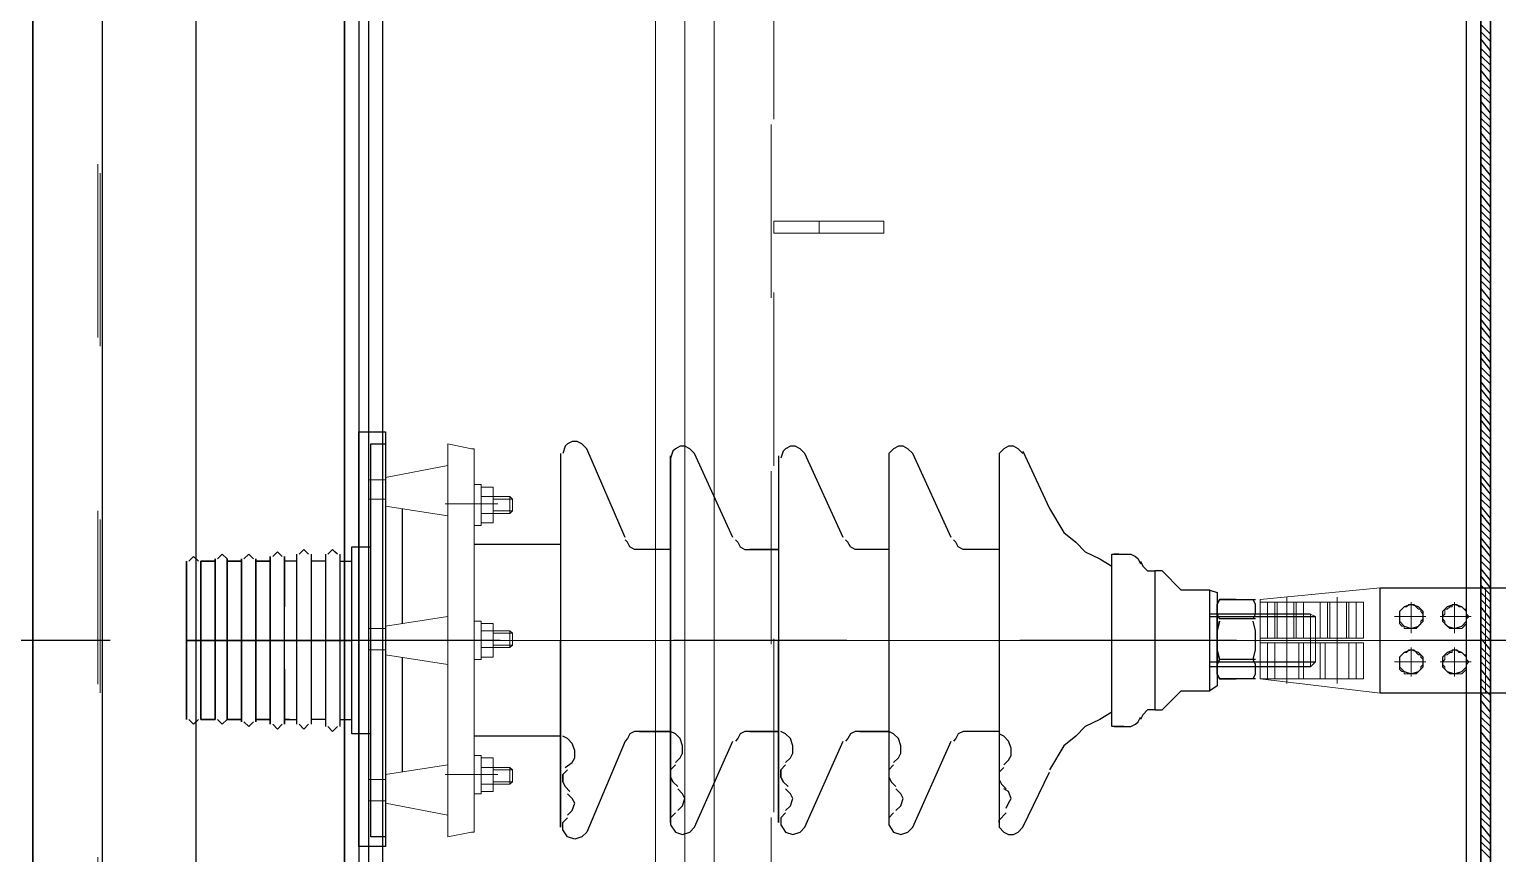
# Model space of a CAD drawing. Header units: metres. Extents: x 531759 to 532310, y 2675082 to 2675319.
# Drawn here: x 532025.565 to 532026.412, y 2675223.15 to 2675223.626 of the extents above; entities that cross this region are included whole.
import ezdxf

# ---------------------------------------------------------------- set-up
doc = ezdxf.new("R2010")
doc.units = ezdxf.units.M
doc.header["$MEASUREMENT"] = 0
for name, pattern in [('CENTER', [2, 1.25, -0.25, 0.25, -0.25]), ('CENTER2', [1.125, 0.75, -0.125, 0.125, -0.125]), ('PDF_IMPORT', [1, 0.8, -0.2])]:
    doc.linetypes.add(name, pattern=pattern)
doc.layers.add('IDT', color=7, linetype='Continuous')

# ---------------------------------------------------------------- blocks, each defined once
blk = doc.blocks.new('IDT')
at = {"layer": 'IDT', "color": 0, "lineweight": 25}
for p, q in [((15.27012, 9.66028), (15.27012, 14.30905)), ((15.36418, 9.7654), (15.36418, 14.20393)), ((14.52322, 11.14164), (14.52322, 12.8277)), ((14.52322, 12.8277), (14.52322, 11.14164)), ((14.52875, 11.14164), (14.52875, 12.8277)), ((14.52876, 12.8277), (14.52876, 11.14164)), ((14.53705, 12.8277), (14.53705, 11.14164)), ((15.16224, 12.65066), (15.16224, 11.32007)), ((15.17054, 11.32007), (15.17054, 12.65066)), ((15.17607, 11.32007), (15.17607, 12.65066)), ((15.18437, 12.65066), (15.18437, 11.32007)), ((15.18437, 11.36018), (15.18437, 12.61054)), ((15.32407, 12.61054), (15.32407, 11.36018)), ((15.36418, 12.61054), (15.36418, 11.36018)), ((14.52322, 12.11123), (14.52875, 12.10569)), ((14.52322, 12.10708), (14.52875, 12.10155)), ((14.52322, 12.10293), (14.52875, 12.0974)), ((14.52322, 12.09878), (14.52875, 12.09186)), ((15.04467, 12.09601), (15.04744, 12.09878)), ((15.04744, 12.09878), (15.05159, 12.10016)), ((15.05159, 12.10016), (15.05574, 12.09878)), ((15.05574, 12.09878), (15.0585, 12.09463)), ((15.16085, 11.86503), (15.16085, 12.10431)), ((15.16085, 12.10431), (15.17607, 12.10431)), ((15.16085, 11.87194), (15.16085, 12.09878)), ((15.16085, 12.09878), (15.16915, 12.09878)), ((15.16915, 12.09878), (15.16915, 11.87194)), ((15.17607, 12.10431), (15.17607, 11.86503)), ((14.52322, 12.09325), (14.52875, 12.08771)), ((14.79294, 12.09325), (14.77772, 12.06143)), ((14.7957, 12.09601), (14.79294, 12.09325)), ((14.79847, 12.0974), (14.7957, 12.09601)), ((14.80124, 12.0974), (14.79847, 12.0974)), ((14.804, 12.09601), (14.80124, 12.0974)), ((14.80677, 12.09325), (14.804, 12.09601)), ((14.80677, 12.09048), (14.80677, 12.09325)), ((14.80677, 12.08495), (14.80677, 12.09048)), ((14.80677, 11.98536), (14.80677, 12.09048)), ((14.80677, 12.09048), (14.80677, 12.0891)), ((14.85656, 12.09325), (14.83443, 12.04345)), ((14.85933, 12.09601), (14.85656, 12.09325)), ((14.86348, 12.0974), (14.85933, 12.09601)), ((14.86763, 12.09601), (14.86348, 12.0974)), ((14.87039, 12.09186), (14.86763, 12.09601)), ((14.87039, 12.08771), (14.87039, 12.09186)), ((14.87039, 11.98536), (14.87039, 12.09048)), ((14.9188, 12.09325), (14.89667, 12.04345)), ((14.92157, 12.09601), (14.9188, 12.09325)), ((14.92572, 12.0974), (14.92157, 12.09601)), ((14.92987, 12.09601), (14.92572, 12.0974)), ((14.93263, 12.09186), (14.92987, 12.09601)), ((14.93263, 12.08771), (14.93263, 12.09186)), ((14.93402, 11.98536), (14.93402, 12.09048)), ((14.93402, 12.09048), (14.93402, 11.98536)), ((14.98243, 12.09325), (14.9603, 12.04345)), ((14.98519, 12.09601), (14.98243, 12.09325)), ((14.98934, 12.0974), (14.98519, 12.09601)), ((14.99349, 12.09601), (14.98934, 12.0974)), ((14.99626, 12.09186), (14.99349, 12.09601)), ((14.99626, 12.08771), (14.99626, 12.09186)), ((14.99626, 11.98536), (14.99626, 12.09048)), ((14.99626, 12.09048), (14.99626, 11.98536)), ((15.02254, 12.04345), (15.04467, 12.09601)), ((15.0585, 12.09048), (15.05574, 12.08771)), ((15.0585, 12.09463), (15.0585, 12.09048)), ((15.05988, 11.98536), (15.05988, 12.09325)), ((15.05988, 12.09325), (15.05988, 11.98536)), ((14.52322, 12.0891), (14.52875, 12.08356)), ((14.52322, 12.08495), (14.52875, 12.07941)), ((14.52322, 12.0808), (14.52875, 12.07388)), ((14.80262, 12.08218), (14.80124, 12.07941)), ((14.80677, 12.0891), (14.80262, 12.08495)), ((14.86348, 12.0808), (14.86209, 12.07665)), ((14.86624, 12.08356), (14.86348, 12.0808)), ((14.86624, 12.08356), (14.86624, 12.08356)), ((14.86763, 12.08495), (14.87039, 12.08771)), ((14.9271, 12.0808), (14.92572, 12.07665)), ((14.92987, 12.08356), (14.9271, 12.0808)), ((14.92987, 12.08495), (14.93263, 12.08771)), ((14.98934, 12.0808), (14.98796, 12.07665)), ((14.99211, 12.08356), (14.98934, 12.0808)), ((14.99349, 12.08495), (14.99626, 12.08771)), ((15.05297, 12.08356), (15.05159, 12.07941)), ((15.05574, 12.08633), (15.05297, 12.08356)), ((14.52322, 12.07527), (14.52875, 12.06973)), ((14.80124, 12.07941), (14.79985, 12.07665)), ((14.79985, 12.07665), (14.80124, 12.0725)), ((14.80124, 12.0725), (14.804, 12.07112)), ((14.86209, 12.07665), (14.86348, 12.07388)), ((14.86348, 12.07388), (14.86624, 12.07112)), ((14.92572, 12.07665), (14.9271, 12.07388)), ((14.9271, 12.07388), (14.92987, 12.07112)), ((14.98796, 12.07665), (14.98934, 12.07388)), ((14.98934, 12.07388), (14.99211, 12.07112)), ((15.05159, 12.07941), (15.05297, 12.07665)), ((15.05297, 12.07665), (15.05574, 12.07388)), ((15.05435, 12.0725), (15.05712, 12.06973)), ((15.05712, 12.06973), (15.05435, 12.0725)), ((14.52322, 12.07112), (14.52875, 12.06558)), ((14.52322, 12.06697), (14.52875, 12.06143)), ((14.80538, 12.06835), (14.80262, 12.07112)), ((14.80677, 12.06558), (14.80538, 12.06835)), ((14.80677, 12.06143), (14.80677, 12.06558)), ((14.86901, 12.06697), (14.86624, 12.06973)), ((14.87039, 12.0642), (14.86901, 12.06697)), ((14.87039, 12.06005), (14.87039, 12.0642)), ((14.92849, 12.06973), (14.93125, 12.06697)), ((14.93125, 12.06697), (14.92849, 12.06973)), ((14.93125, 12.06697), (14.93263, 12.0642)), ((14.93263, 12.0642), (14.93125, 12.06697)), ((14.93263, 12.0642), (14.93263, 12.06005)), ((14.93263, 12.06005), (14.93263, 12.0642)), ((14.99211, 12.06973), (14.99488, 12.06697)), ((14.99488, 12.06697), (14.99211, 12.06973)), ((14.99488, 12.06697), (14.99626, 12.0642)), ((14.99626, 12.0642), (14.99488, 12.06697)), ((14.99626, 12.0642), (14.99626, 12.06005)), ((14.99626, 12.06005), (14.99626, 12.0642)), ((15.05712, 12.06973), (15.0585, 12.06697)), ((15.0585, 12.06697), (15.05712, 12.06973)), ((15.0585, 12.06697), (15.0585, 12.06282)), ((15.0585, 12.06282), (15.0585, 12.06697)), ((14.52322, 12.06282), (14.52875, 12.0559)), ((14.52322, 12.05728), (14.52875, 12.05175)), ((14.76942, 12.04622), (14.77772, 12.06005)), ((14.804, 12.05728), (14.80124, 12.05452)), ((14.804, 12.05867), (14.80677, 12.06143)), ((14.86763, 12.0559), (14.86486, 12.05314)), ((14.86763, 12.05728), (14.87039, 12.06005)), ((14.92987, 12.0559), (14.9271, 12.05314)), ((14.93263, 12.06005), (14.92987, 12.05728)), ((14.92987, 12.05728), (14.93263, 12.06005)), ((14.99349, 12.0559), (14.99073, 12.05314)), ((14.99626, 12.06005), (14.99349, 12.05728)), ((14.99349, 12.05728), (14.99626, 12.06005)), ((15.05297, 12.0559), (15.05159, 12.05314)), ((15.05712, 12.05867), (15.05297, 12.0559)), ((15.0585, 12.06282), (15.05574, 12.06005)), ((15.05574, 12.06005), (15.0585, 12.06282)), ((15.15117, 11.99504), (15.15117, 12.06143)), ((14.52322, 12.05314), (14.52875, 12.0476)), ((14.52322, 12.04899), (14.52875, 12.04345)), ((14.80124, 12.05452), (14.79985, 12.05175)), ((14.79985, 12.05175), (14.79985, 12.0476)), ((14.79985, 12.0476), (14.80124, 12.04345)), ((14.86486, 12.05314), (14.86348, 12.05037)), ((14.86348, 12.05037), (14.86348, 12.04622)), ((14.9271, 12.05314), (14.92572, 12.05037)), ((14.92572, 12.05037), (14.92572, 12.04622)), ((14.99073, 12.05314), (14.98934, 12.05037)), ((14.98934, 12.05037), (14.98934, 12.04622)), ((15.05159, 12.05314), (15.05159, 12.04899)), ((15.05159, 12.04899), (15.05297, 12.04484)), ((14.52322, 12.04484), (14.52875, 12.03792)), ((14.52322, 12.0393), (14.52875, 12.03377)), ((14.75697, 12.03515), (14.76251, 12.04069)), ((14.76251, 12.04069), (14.76942, 12.04622)), ((14.80124, 12.04345), (14.804, 12.04069)), ((14.804, 12.04069), (14.80677, 12.0393)), ((14.82752, 12.03792), (14.83028, 12.0393)), ((14.83028, 12.0393), (14.83166, 12.04207)), ((14.83166, 12.04207), (14.83305, 12.04345)), ((14.86348, 12.04622), (14.86486, 12.04207)), ((14.86486, 12.04207), (14.86763, 12.0393)), ((14.86763, 12.0393), (14.87039, 12.03792)), ((14.88976, 12.03792), (14.89252, 12.0393)), ((14.89252, 12.0393), (14.89391, 12.04207)), ((14.89391, 12.04207), (14.89529, 12.04345)), ((14.92572, 12.04622), (14.9271, 12.04207)), ((14.9271, 12.04207), (14.92987, 12.0393)), ((14.92987, 12.0393), (14.93263, 12.03792)), ((14.95338, 12.03792), (14.95615, 12.0393)), ((14.95615, 12.0393), (14.95753, 12.04207)), ((14.95753, 12.04207), (14.95891, 12.04345)), ((14.98934, 12.04622), (14.99073, 12.04207)), ((14.99073, 12.04207), (14.99349, 12.0393)), ((14.99349, 12.0393), (14.99626, 12.03792)), ((15.01701, 12.03792), (15.01977, 12.0393)), ((15.01977, 12.0393), (15.02116, 12.04207)), ((15.02116, 12.04207), (15.02254, 12.04345)), ((15.05297, 12.04484), (15.05574, 12.04207)), ((15.05574, 12.04207), (15.0585, 12.04069)), ((15.05988, 12.04069), (15.10968, 12.04069)), ((15.16915, 12.0393), (15.18022, 12.0393)), ((15.18022, 12.0393), (15.18022, 11.93142)), ((14.52322, 12.03515), (14.52875, 12.02962)), ((14.52322, 12.031), (14.52875, 12.02547)), ((14.72378, 12.02824), (14.72516, 12.031)), ((14.72655, 12.03239), (14.72516, 12.02962)), ((14.72793, 12.03377), (14.72655, 12.03239)), ((14.73069, 12.03515), (14.72793, 12.03377)), ((14.73208, 12.03515), (14.73069, 12.03515)), ((14.73346, 12.03515), (14.73208, 12.03515)), ((14.74038, 12.03515), (14.73346, 12.03515)), ((14.73484, 12.03515), (14.74176, 12.03515)), ((14.74176, 12.03515), (14.74176, 11.93557)), ((14.74176, 12.02686), (14.74868, 12.031)), ((14.74868, 12.031), (14.75697, 12.03515)), ((14.80677, 12.03792), (14.82475, 12.03792)), ((14.82475, 12.03792), (14.82752, 12.03792)), ((14.87039, 12.03792), (14.88699, 12.03792)), ((14.88699, 12.03792), (14.87039, 12.03792)), ((14.88699, 12.03792), (14.88976, 12.03792)), ((14.95062, 12.03792), (14.93402, 12.03792)), ((14.93402, 12.03792), (14.95062, 12.03792)), ((14.95062, 12.03792), (14.95338, 12.03792)), ((14.99626, 12.03792), (15.01424, 12.03792)), ((15.01424, 12.03792), (14.99626, 12.03792)), ((15.01424, 12.03792), (15.01701, 12.03792)), ((15.18713, 12.031), (15.18022, 12.031)), ((15.18713, 11.98536), (15.18713, 12.03515)), ((15.19128, 12.03792), (15.18852, 12.03515)), ((15.19405, 12.03515), (15.19128, 12.03792)), ((15.19543, 11.98536), (15.19543, 12.03515)), ((15.19543, 12.031), (15.20373, 12.031)), ((15.20373, 11.98536), (15.20373, 12.03377)), ((15.20788, 12.03654), (15.20512, 12.03377)), ((15.21065, 12.03377), (15.20788, 12.03654)), ((15.21203, 11.98536), (15.21203, 12.03377)), ((15.21895, 12.031), (15.21203, 12.031)), ((15.21618, 12.031), (15.21895, 12.031)), ((15.21895, 12.00196), (15.21895, 12.03377)), ((15.21895, 12.03377), (15.21895, 11.98536)), ((15.22033, 12.03377), (15.2231, 12.03654)), ((15.2231, 12.03654), (15.22033, 12.03377)), ((15.2231, 12.03654), (15.22586, 12.03377)), ((15.22586, 12.03377), (15.2231, 12.03654)), ((15.22725, 11.98536), (15.22725, 12.03377)), ((15.22725, 12.03377), (15.22725, 11.98536)), ((15.23554, 12.031), (15.22725, 12.031)), ((15.22725, 12.031), (15.23554, 12.031)), ((15.23554, 11.98536), (15.23554, 12.03239)), ((15.23554, 12.03239), (15.23554, 11.98536)), ((15.23554, 11.98536), (15.23554, 12.03239)), ((15.23693, 12.03239), (15.23969, 12.03515)), ((15.23969, 12.03515), (15.23693, 12.03239)), ((15.23969, 12.03515), (15.24246, 12.03239)), ((15.24246, 12.03239), (15.23969, 12.03515)), ((15.24384, 11.98536), (15.24384, 12.03239)), ((15.24384, 12.03239), (15.24384, 11.98536)), ((15.25214, 12.031), (15.24384, 12.031)), ((15.24384, 12.031), (15.25214, 12.031)), ((15.25214, 12.031), (15.25491, 12.03377)), ((15.25491, 12.03377), (15.25214, 12.031)), ((15.25214, 11.98536), (15.25214, 12.031)), ((15.25214, 12.031), (15.25214, 11.98536)), ((15.25491, 12.03377), (15.25768, 12.031)), ((15.25768, 12.031), (15.25491, 12.03377)), ((15.26736, 12.031), (15.25906, 12.031)), ((15.25906, 12.031), (15.25906, 11.98536)), ((15.25906, 11.98536), (15.25906, 12.031)), ((15.25906, 12.031), (15.26736, 12.031)), ((15.26736, 11.98536), (15.26736, 12.031)), ((15.26736, 12.031), (15.26736, 11.98536)), ((15.26874, 12.031), (15.27151, 12.03377)), ((15.27151, 12.03377), (15.26874, 12.031)), ((15.27151, 12.03377), (15.27427, 12.031)), ((15.27427, 12.031), (15.27151, 12.03377)), ((15.27566, 11.98536), (15.27566, 12.031)), ((15.27566, 12.031), (15.27566, 11.93972)), ((15.27566, 11.93972), (15.27566, 12.031)), ((15.27566, 12.031), (15.27566, 11.98536)), ((14.52322, 12.02686), (14.52875, 12.01994)), ((14.71271, 12.02547), (14.70165, 12.01441)), ((14.71686, 12.02547), (14.71271, 12.02547)), ((14.71686, 11.94525), (14.71686, 12.02547)), ((14.71686, 12.02547), (14.71825, 12.02547)), ((14.71686, 11.98536), (14.71686, 12.02547)), ((14.71825, 12.02547), (14.72101, 12.02547)), ((14.72101, 12.02547), (14.72378, 12.02824)), ((14.43193, 12.01579), (14.58685, 12.01579)), ((14.52322, 12.02132), (14.52875, 12.01579)), ((14.52322, 12.01717), (14.52875, 12.01164)), ((14.52322, 12.01302), (14.52875, 12.00749)), ((14.58685, 12.01579), (14.58685, 11.95493)), ((14.6809, 12.01164), (14.68505, 12.01441)), ((14.70165, 12.01441), (14.68505, 12.01441)), ((14.68505, 12.01441), (14.68505, 11.98536)), ((14.52322, 12.00887), (14.52875, 12.00196)), ((14.54397, 12.00472), (14.53982, 12.00334)), ((14.54812, 12.00334), (14.54397, 12.00472)), ((14.56887, 12.00472), (14.56472, 12.00334)), ((14.57302, 12.00334), (14.56887, 12.00472)), ((14.65877, 12.00749), (14.67952, 12.00749)), ((14.66015, 12.00749), (14.65877, 12.00472)), ((14.65877, 12.00472), (14.65877, 11.99919)), ((14.67952, 12.00749), (14.66984, 12.00749)), ((14.6809, 12.00472), (14.67952, 12.00749)), ((14.67952, 12.00749), (14.6809, 12.00472)), ((14.67952, 12.00749), (14.67952, 12.00749)), ((14.6809, 11.98536), (14.6809, 12.01164)), ((14.6809, 11.99919), (14.6809, 12.00472)), ((14.6809, 12.00472), (14.6809, 11.99919)), ((14.52322, 12.00334), (14.52875, 11.99781)), ((14.52322, 11.99919), (14.52875, 11.99366)), ((14.53982, 12.00334), (14.53705, 12.00058)), ((14.53705, 12.00058), (14.53705, 11.99504)), ((14.55089, 12.00058), (14.54812, 12.00334)), ((14.55089, 11.99504), (14.55089, 12.00058)), ((14.56472, 12.00334), (14.56195, 12.00058)), ((14.56195, 12.00058), (14.56195, 11.99504)), ((14.57578, 12.00058), (14.57302, 12.00334)), ((14.57578, 11.99504), (14.57578, 12.00058)), ((14.68505, 11.99781), (14.62419, 11.99781)), ((14.62696, 12.00058), (14.68505, 12.00058)), ((14.65877, 11.99919), (14.66015, 11.99643)), ((14.65877, 11.99643), (14.66984, 11.99643)), ((14.66015, 11.99643), (14.65877, 11.99089)), ((14.66984, 11.99643), (14.67952, 11.99643)), ((14.67952, 11.99643), (14.6809, 11.99919)), ((14.6809, 11.99919), (14.67952, 11.99643)), ((14.67952, 11.99643), (14.6809, 11.99089)), ((14.6809, 11.99089), (14.67952, 11.99643)), ((14.6809, 11.99919), (14.6809, 12.00196)), ((14.6809, 12.00196), (14.6809, 11.96738)), ((14.52322, 11.99504), (14.52875, 11.98951)), ((14.52322, 11.99089), (14.52875, 11.98398)), ((14.53705, 11.99504), (14.53982, 11.99228)), ((14.53982, 11.99228), (14.54397, 11.99089)), ((14.54397, 11.99089), (14.54812, 11.99228)), ((14.54812, 11.99228), (14.55089, 11.99504)), ((14.56195, 11.99504), (14.56472, 11.99228)), ((14.56472, 11.99228), (14.56887, 11.99089)), ((14.56887, 11.99089), (14.57302, 11.99228)), ((14.57302, 11.99228), (14.57578, 11.99504)), ((14.65877, 11.99089), (14.65877, 11.97983)), ((14.6809, 11.99089), (14.6809, 11.97983)), ((14.6809, 11.97983), (14.6809, 11.99089)), ((14.52322, 11.98536), (14.52875, 11.97983)), ((14.52322, 11.98121), (14.52875, 11.97568)), ((14.65877, 11.97983), (14.66015, 11.9743)), ((14.6809, 11.97983), (14.67952, 11.9743)), ((14.67952, 11.9743), (14.6809, 11.97983)), ((14.6809, 11.9577), (14.6809, 11.98536)), ((14.68505, 11.98536), (14.68505, 11.95631)), ((14.71686, 11.94525), (14.71686, 11.98536)), ((14.80677, 11.87886), (14.80677, 11.98536)), ((14.87039, 11.88024), (14.87039, 11.98536)), ((14.93402, 11.87886), (14.93402, 11.98536)), ((14.99626, 11.98536), (14.99626, 11.87886)), ((14.99626, 11.87886), (14.99626, 11.98536)), ((15.05988, 11.87747), (15.05988, 11.98536)), ((15.27566, 11.98536), (15.18022, 11.98536)), ((15.18022, 11.98536), (15.27566, 11.98536)), ((15.18713, 11.93557), (15.18713, 11.98536)), ((15.19543, 11.93557), (15.19543, 11.98536)), ((15.20373, 11.93557), (15.20373, 11.98536)), ((15.21203, 11.93557), (15.21203, 11.98536)), ((15.21895, 11.98536), (15.21895, 11.93695)), ((15.22725, 11.98536), (15.22725, 11.93695)), ((15.22725, 11.93695), (15.22725, 11.98536)), ((15.23554, 11.98536), (15.23554, 11.93833)), ((15.23554, 11.93833), (15.23554, 11.98536)), ((15.23554, 11.93833), (15.23554, 11.98536)), ((15.24384, 11.98536), (15.24384, 11.93833)), ((15.24384, 11.93833), (15.24384, 11.98536)), ((15.25214, 11.93833), (15.25214, 11.98536)), ((15.25214, 11.98536), (15.25214, 11.93833)), ((15.25906, 11.98536), (15.25906, 11.93833)), ((15.25906, 11.93833), (15.25906, 11.98536)), ((15.26736, 11.98536), (15.26736, 11.93972)), ((15.26736, 11.93972), (15.26736, 11.98536)), ((14.52322, 11.97706), (14.52875, 11.97153)), ((14.52322, 11.97291), (14.52875, 11.966)), ((14.53982, 11.97706), (14.53705, 11.9743)), ((14.53705, 11.9743), (14.53705, 11.96876)), ((14.54397, 11.97844), (14.53982, 11.97706)), ((14.54812, 11.97706), (14.54397, 11.97844)), ((14.55089, 11.9743), (14.54812, 11.97706)), ((14.55089, 11.96876), (14.55089, 11.9743)), ((14.56472, 11.97706), (14.56195, 11.9743)), ((14.56195, 11.9743), (14.56195, 11.96876)), ((14.56887, 11.97844), (14.56472, 11.97706)), ((14.57302, 11.97706), (14.56887, 11.97844)), ((14.57578, 11.9743), (14.57302, 11.97706)), ((14.57578, 11.96876), (14.57578, 11.9743)), ((14.68505, 11.97153), (14.62419, 11.97153)), ((14.65877, 11.97291), (14.66984, 11.97291)), ((14.66015, 11.97291), (14.65877, 11.97015)), ((14.66984, 11.97291), (14.67952, 11.97291)), ((14.67952, 11.97291), (14.6809, 11.97015)), ((14.6809, 11.97015), (14.67952, 11.97291)), ((14.6809, 11.96461), (14.6809, 11.97153)), ((15.15117, 11.90929), (15.15117, 11.97568)), ((14.52322, 11.96738), (14.52875, 11.96185)), ((14.52322, 11.96323), (14.52875, 11.9577)), ((14.53705, 11.96876), (14.53982, 11.966)), ((14.53982, 11.966), (14.54397, 11.96461)), ((14.54397, 11.96461), (14.54812, 11.966)), ((14.54812, 11.966), (14.55089, 11.96876)), ((14.56195, 11.96876), (14.56472, 11.966)), ((14.56472, 11.966), (14.56887, 11.96461)), ((14.56887, 11.96461), (14.57302, 11.966)), ((14.57302, 11.966), (14.57578, 11.96876)), ((14.62696, 11.97015), (14.68505, 11.97015)), ((14.65877, 11.97015), (14.65877, 11.96461)), ((14.65877, 11.96461), (14.66015, 11.96185)), ((14.6809, 11.96461), (14.67952, 11.96185)), ((14.67952, 11.96185), (14.6809, 11.96461)), ((14.6809, 11.97015), (14.6809, 11.96461)), ((14.6809, 11.96461), (14.6809, 11.97015)), ((15.21895, 11.93695), (15.21895, 11.966)), ((14.58685, 11.95493), (14.43193, 11.95493)), ((14.52322, 11.95908), (14.52875, 11.95355)), ((14.52322, 11.95493), (14.52875, 11.94802)), ((14.67952, 11.96185), (14.65877, 11.96185)), ((14.66984, 11.96185), (14.67952, 11.96185)), ((14.68505, 11.95631), (14.6809, 11.9577)), ((14.68505, 11.95631), (14.70165, 11.95631)), ((14.70165, 11.95631), (14.71271, 11.94525)), ((14.52322, 11.95078), (14.52875, 11.94387)), ((14.52322, 11.94525), (14.52875, 11.93972)), ((14.71271, 11.94525), (14.71686, 11.94525)), ((14.71825, 11.94525), (14.71686, 11.94525)), ((14.72101, 11.94525), (14.71825, 11.94525)), ((14.72378, 11.94248), (14.72101, 11.94525)), ((14.52322, 11.9411), (14.52875, 11.93557)), ((14.52322, 11.93695), (14.52875, 11.93003)), ((14.72516, 11.93972), (14.72378, 11.94248)), ((14.72655, 11.93833), (14.72516, 11.9411)), ((14.72793, 11.93695), (14.72655, 11.93833)), ((14.73069, 11.93557), (14.72793, 11.93695)), ((14.74868, 11.93833), (14.74176, 11.94248)), ((14.75697, 11.93418), (14.74868, 11.93833)), ((15.18713, 11.93972), (15.18022, 11.93972)), ((15.19543, 11.93972), (15.20373, 11.93972)), ((15.21203, 11.93972), (15.21895, 11.93972)), ((15.22171, 11.93557), (15.22033, 11.93695)), ((15.22033, 11.93695), (15.22171, 11.93557)), ((15.22586, 11.93695), (15.22448, 11.93557)), ((15.22448, 11.93557), (15.22586, 11.93695)), ((15.23554, 11.93972), (15.22725, 11.93972)), ((15.22725, 11.93972), (15.23554, 11.93972)), ((15.23969, 11.93557), (15.23693, 11.93833)), ((15.23693, 11.93833), (15.23969, 11.93557)), ((15.24246, 11.93833), (15.23969, 11.93557)), ((15.23969, 11.93557), (15.24246, 11.93833)), ((15.25214, 11.93972), (15.24384, 11.93972)), ((15.24384, 11.93972), (15.25214, 11.93972)), ((15.25491, 11.93557), (15.25214, 11.93833)), ((15.25214, 11.93833), (15.25491, 11.93557)), ((15.25768, 11.93833), (15.25491, 11.93557)), ((15.25491, 11.93557), (15.25768, 11.93833)), ((15.26736, 11.93972), (15.25906, 11.93972)), ((15.25906, 11.93972), (15.26736, 11.93972)), ((15.27151, 11.93695), (15.26874, 11.93972)), ((15.26874, 11.93972), (15.27151, 11.93695)), ((15.27427, 11.93972), (15.27151, 11.93695)), ((15.27151, 11.93695), (15.27427, 11.93972)), ((14.52322, 11.9328), (14.52875, 11.92589)), ((14.73208, 11.93557), (14.73069, 11.93557)), ((14.73346, 11.93557), (14.73208, 11.93557)), ((14.74038, 11.93557), (14.73346, 11.93557)), ((14.74176, 11.93557), (14.73484, 11.93557)), ((14.73761, 11.93557), (14.74038, 11.93557)), ((14.76251, 11.92865), (14.75697, 11.93418)), ((14.76942, 11.92312), (14.76251, 11.92865)), ((14.80677, 11.9328), (14.82475, 11.9328)), ((14.82475, 11.9328), (14.82752, 11.9328)), ((14.82752, 11.9328), (14.83028, 11.93142)), ((14.83028, 11.93142), (14.83166, 11.92865)), ((14.83166, 11.92865), (14.83305, 11.92727)), ((14.87039, 11.9328), (14.88699, 11.9328)), ((14.88699, 11.9328), (14.88976, 11.9328)), ((14.88976, 11.9328), (14.89252, 11.93142)), ((14.89252, 11.93142), (14.89391, 11.92865)), ((14.89391, 11.92865), (14.89529, 11.92727)), ((14.95062, 11.9328), (14.93402, 11.9328)), ((14.93402, 11.9328), (14.95062, 11.9328)), ((14.95338, 11.9328), (14.95062, 11.9328)), ((14.95615, 11.93142), (14.95338, 11.9328)), ((14.95753, 11.92865), (14.95615, 11.93142)), ((14.95891, 11.92727), (14.95753, 11.92865)), ((14.99626, 11.9328), (15.01424, 11.9328)), ((15.01424, 11.9328), (15.01701, 11.9328)), ((15.01701, 11.9328), (15.01977, 11.93142)), ((15.01977, 11.93142), (15.02116, 11.92865)), ((15.02116, 11.92865), (15.02254, 11.92727)), ((15.05988, 11.93003), (15.10968, 11.93003)), ((15.18022, 11.93142), (15.16915, 11.93142)), ((15.18852, 11.93557), (15.1899, 11.93418)), ((15.1899, 11.93418), (15.19128, 11.9328)), ((15.19128, 11.9328), (15.19405, 11.93557)), ((15.20512, 11.93557), (15.2065, 11.93418)), ((15.2065, 11.93418), (15.20788, 11.9328)), ((15.20788, 11.9328), (15.21065, 11.93557)), ((15.2231, 11.93418), (15.22171, 11.93557)), ((15.22171, 11.93557), (15.2231, 11.93418)), ((15.22448, 11.93557), (15.2231, 11.93418)), ((15.2231, 11.93418), (15.22448, 11.93557)), ((14.52322, 11.92727), (14.52875, 11.92174)), ((14.52322, 11.92312), (14.52875, 11.91759)), ((14.77772, 11.90929), (14.76942, 11.92312)), ((14.83443, 11.92589), (14.85656, 11.87747)), ((14.89667, 11.92589), (14.9188, 11.87747)), ((14.9603, 11.92589), (14.98243, 11.87747)), ((15.02254, 11.92589), (15.04467, 11.87471)), ((14.52322, 11.91897), (14.52875, 11.91205)), ((14.52322, 11.91482), (14.52875, 11.9079)), ((14.52322, 11.90929), (14.52875, 11.90375)), ((14.52322, 11.90514), (14.52875, 11.89961)), ((14.79294, 11.87609), (14.77772, 11.90929)), ((14.52322, 11.90099), (14.52875, 11.89407)), ((14.52322, 11.89684), (14.52875, 11.88992)), ((14.52322, 11.89131), (14.52875, 11.88577)), ((14.52322, 11.88716), (14.52875, 11.88162)), ((14.52322, 11.88301), (14.52875, 11.87609)), ((14.52322, 11.87886), (14.52875, 11.87194)), ((14.79294, 11.87747), (14.7957, 11.87471)), ((14.804, 11.87471), (14.80677, 11.87747)), ((14.80677, 11.87747), (14.80677, 11.88024)), ((14.85656, 11.87747), (14.85933, 11.87471)), ((14.86763, 11.87471), (14.87039, 11.87747)), ((14.87039, 11.87747), (14.87039, 11.88024)), ((14.9188, 11.87747), (14.92157, 11.87471)), ((14.93125, 11.87609), (14.93263, 11.88024)), ((14.98243, 11.87747), (14.98519, 11.87471)), ((14.99488, 11.87609), (14.99626, 11.88024)), ((15.05712, 11.87333), (15.0585, 11.87747)), ((14.52322, 11.87333), (14.52875, 11.86779)), ((14.52322, 11.86918), (14.52875, 11.86364)), ((14.7957, 11.87471), (14.79847, 11.87333)), ((14.79847, 11.87333), (14.80124, 11.87333)), ((14.80124, 11.87333), (14.804, 11.87471)), ((14.85933, 11.87471), (14.86209, 11.87333)), ((14.86209, 11.87333), (14.86486, 11.87333)), ((14.86486, 11.87333), (14.86763, 11.87471)), ((14.92157, 11.87471), (14.92434, 11.87333)), ((14.92434, 11.87333), (14.9271, 11.87333)), ((14.9271, 11.87333), (14.92987, 11.87471)), ((14.92987, 11.87471), (14.93125, 11.87609)), ((14.98519, 11.87471), (14.98796, 11.87333)), ((14.98796, 11.87333), (14.99073, 11.87333)), ((14.99073, 11.87333), (14.99349, 11.87471)), ((14.99349, 11.87471), (14.99488, 11.87609)), ((15.04467, 11.87471), (15.04744, 11.87194)), ((15.04744, 11.87194), (15.0502, 11.87056)), ((15.0502, 11.87056), (15.05297, 11.87056)), ((15.05297, 11.87056), (15.05574, 11.87194)), ((15.05574, 11.87194), (15.05712, 11.87333)), ((15.16915, 11.87194), (15.16085, 11.87194)), ((14.52322, 11.86503), (14.52875, 11.85811)), ((14.52322, 11.86088), (14.52875, 11.85396)), ((15.17607, 11.86503), (15.16085, 11.86503)), ((14.52322, 11.85534), (14.52875, 11.84981)), ((14.52322, 11.8512), (14.52875, 11.84566)), ((14.52322, 11.84705), (14.52875, 11.84013)), ((14.52322, 11.8429), (14.52875, 11.83598)), ((14.52322, 11.83736), (14.52875, 11.83183)), ((14.52322, 11.83321), (14.52875, 11.82768)), ((14.52322, 11.82906), (14.52875, 11.82215)), ((14.52322, 11.82492), (14.52875, 11.818)), ((14.52322, 11.81938), (14.52875, 11.81385)), ((14.52322, 11.81523), (14.52875, 11.8097)), ((14.52322, 11.81108), (14.52875, 11.80417)), ((14.52322, 11.80693), (14.52875, 11.80002)), ((14.52322, 11.8014), (14.52875, 11.79587)), ((14.52322, 11.79725), (14.52875, 11.79172)), ((14.52322, 11.7931), (14.52875, 11.78757)), ((14.52322, 11.78895), (14.52875, 11.78204)), ((14.52322, 11.78342), (14.52875, 11.77789)), ((14.52322, 11.77927), (14.52875, 11.77374)), ((14.52322, 11.77512), (14.52875, 11.76959)), ((14.52322, 11.77097), (14.52875, 11.76406)), ((14.52322, 11.76544), (14.52875, 11.75991)), ((14.52322, 11.76129), (14.52875, 11.75576)), ((14.52322, 11.75714), (14.52875, 11.75161)), ((14.52322, 11.75299), (14.52875, 11.74608)), ((14.52322, 11.74746), (14.52875, 11.74193)), ((14.52322, 11.74331), (14.52875, 11.73778)), ((14.52322, 11.73916), (14.52875, 11.73363)), ((14.52322, 11.73501), (14.52875, 11.72809)), ((14.52322, 11.72948), (14.52875, 11.72395)), ((14.52322, 11.72533), (14.52875, 11.7198)), ((14.52322, 11.72118), (14.52875, 11.71565)), ((14.52322, 11.71703), (14.52875, 11.71011)), ((14.52322, 11.7115), (14.52875, 11.70596)), ((14.52322, 11.70735), (14.52875, 11.70181)), ((14.52322, 11.7032), (14.52875, 11.69767)), ((14.52322, 11.69905), (14.52875, 11.69213)), ((14.52322, 11.69352), (14.52875, 11.68798)), ((14.52322, 11.68937), (14.52875, 11.68383)), ((14.52322, 11.68522), (14.52875, 11.67968)), ((14.52322, 11.68107), (14.52875, 11.67415)), ((14.52322, 11.67554), (14.52875, 11.67)), ((14.52322, 11.67139), (14.52875, 11.66585)), ((14.52322, 11.66724), (14.52875, 11.6617)), ((14.52322, 11.66309), (14.52875, 11.65617)), ((14.52322, 11.65755), (14.52875, 11.65202)), ((14.52322, 11.6534), (14.52875, 11.64787)), ((14.52322, 11.64926), (14.52875, 11.64372)), ((14.52322, 11.64511), (14.52875, 11.63819)), ((14.52322, 11.63957), (14.52875, 11.63404)), ((14.52322, 11.63542), (14.52875, 11.62989))]:
    blk.add_line(p, q, dxfattribs=at)
at = {"layer": 'IDT', "color": 0, "linetype": 'PDF_IMPORT', "lineweight": 13, "ltscale": 0.113333}
blk.add_line((15.32545, 9.71561), (15.32545, 14.25373), dxfattribs=at)
at = {"layer": 'IDT', "color": 0, "lineweight": 0}
for p, q in [((14.97103, 14.23018), (14.97103, 10.36062)), ((14.97103, 14.23018), (14.97103, 10.36062)), ((15.00503, 13.10362), (15.00503, 10.36062)), ((15.00503, 13.10362), (15.00503, 10.36062)), ((14.656, 12.00611), (14.656, 11.96461)), ((14.62696, 12.00058), (14.62419, 11.99781)), ((14.62419, 11.99781), (14.62419, 11.97153)), ((14.62696, 11.97015), (14.62696, 12.00058)), ((14.62419, 11.97153), (14.62696, 11.97015))]:
    blk.add_line(p, q, dxfattribs=at)
at = {"layer": 'IDT', "color": 0, "linetype": 'CENTER2', "lineweight": 0, "ltscale": 500}
blk.add_line((14.98803, 14.23018), (14.98803, 10.36062), dxfattribs=at)
blk.add_line((14.98803, 14.23018), (14.98803, 10.36062), dxfattribs=at)
at = {"layer": 'IDT', "color": 0, "linetype": 'PDF_IMPORT', "lineweight": 13, "ltscale": 0.0125}
for p, q in [((14.93678, 11.18452), (14.93678, 12.78482)), ((14.93817, 12.78759), (14.93817, 11.18175)), ((15.32683, 12.61054), (15.32683, 11.36018)), ((14.87316, 11.75023), (14.93678, 11.75023)), ((14.87316, 11.74331), (14.93678, 11.74331))]:
    blk.add_line(p, q, dxfattribs=at)
at = {"layer": 'IDT', "color": 0, "linetype": 'PDF_IMPORT', "lineweight": 13, "ltscale": 0.014167}
for p, q in [((15.36418, 11.36433), (15.36418, 12.60501)), ((15.18437, 11.85811), (15.18437, 11.36433))]:
    blk.add_line(p, q, dxfattribs=at)
at = {"layer": 'IDT', "color": 0, "lineweight": 13}
for p, q in [((15.11106, 12.09601), (15.12489, 12.09878)), ((15.12489, 12.09878), (15.12489, 12.09463)), ((15.10968, 12.09463), (15.10968, 12.09601)), ((15.10968, 12.09601), (15.11106, 12.09601)), ((15.10968, 11.87609), (15.10968, 12.09463)), ((15.12489, 12.09463), (15.12489, 11.87471)), ((15.12489, 12.08633), (15.16085, 12.07941)), ((15.10553, 12.0725), (15.09861, 12.0725)), ((15.09861, 12.0725), (15.09861, 12.06835)), ((15.10968, 12.07388), (15.10553, 12.07388)), ((15.10553, 12.07388), (15.10553, 12.05175)), ((15.10553, 12.06835), (15.10553, 12.0725)), ((15.10968, 12.05175), (15.10968, 12.07388)), ((15.16085, 12.07941), (15.16085, 12.06282)), ((15.16085, 12.07803), (15.17054, 12.07803)), ((15.16085, 12.06558), (15.16085, 12.07803)), ((15.17054, 12.07803), (15.17054, 12.06558)), ((15.08755, 12.06697), (15.08893, 12.06835)), ((15.08755, 12.06005), (15.08755, 12.06697)), ((15.08755, 12.06697), (15.09861, 12.06697)), ((15.08893, 12.05867), (15.08893, 12.06835)), ((15.08893, 12.06835), (15.09861, 12.06835)), ((15.09861, 12.0559), (15.09861, 12.06973)), ((15.09861, 12.06835), (15.09861, 12.05867)), ((15.09861, 12.06835), (15.10553, 12.06835)), ((15.10553, 12.0559), (15.10553, 12.06973)), ((15.10553, 12.05867), (15.10553, 12.06835)), ((15.17054, 12.06558), (15.16085, 12.06558)), ((15.08755, 12.06005), (15.08893, 12.05867)), ((15.09861, 12.06005), (15.08755, 12.06005)), ((15.09861, 12.05867), (15.08893, 12.05867)), ((15.12628, 12.06282), (15.09585, 12.06282)), ((15.09861, 12.05867), (15.10553, 12.05867)), ((15.09861, 12.05314), (15.09861, 12.05867)), ((15.10553, 12.05867), (15.10553, 12.05314)), ((15.16085, 12.06282), (15.12489, 12.05728)), ((15.10553, 12.05314), (15.09861, 12.05314)), ((15.10553, 12.05175), (15.10968, 12.05175)), ((14.54397, 11.98951), (14.54397, 12.00611)), ((14.56887, 11.98951), (14.56887, 12.00611)), ((14.65877, 12.00749), (14.66984, 12.00749)), ((14.53429, 11.99781), (14.55227, 11.99781)), ((14.56057, 11.99781), (14.57717, 11.99781)), ((15.10968, 11.99643), (15.10553, 11.99643)), ((15.10553, 11.99643), (15.10553, 11.9743)), ((15.10968, 11.9743), (15.10968, 11.99643)), ((15.12489, 11.99919), (15.16085, 11.99366)), ((15.08755, 11.98813), (15.08893, 11.98951)), ((15.08755, 11.98121), (15.08755, 11.98813)), ((15.08755, 11.98813), (15.09861, 11.98813)), ((15.08893, 11.97983), (15.08893, 11.98951)), ((15.08893, 11.98951), (15.09861, 11.98951)), ((15.10553, 11.99504), (15.09861, 11.99504)), ((15.09861, 11.99504), (15.09861, 11.98951)), ((15.09861, 11.97706), (15.09861, 11.99228)), ((15.09861, 11.98951), (15.09861, 11.97983)), ((15.09861, 11.98951), (15.10553, 11.98951)), ((15.10553, 11.98951), (15.10553, 11.99504)), ((15.10553, 11.97706), (15.10553, 11.99228)), ((15.10553, 11.97983), (15.10553, 11.98951)), ((15.16085, 11.99366), (15.16085, 11.97706)), ((15.16085, 11.99089), (15.17054, 11.99089)), ((15.16085, 11.97844), (15.16085, 11.99089)), ((15.17054, 11.99089), (15.17054, 11.97844)), ((15.2065, 11.98536), (13.84548, 11.98536)), ((14.52599, 11.98536), (13.9589, 11.98536)), ((14.54397, 11.96323), (14.54397, 11.97983)), ((14.56887, 11.96323), (14.56887, 11.97983)), ((15.08755, 11.98121), (15.08893, 11.97983)), ((15.09861, 11.98121), (15.08755, 11.98121)), ((15.09861, 11.97983), (15.08893, 11.97983)), ((15.12628, 11.98536), (15.09585, 11.98536)), ((15.09861, 11.97983), (15.10553, 11.97983)), ((15.09861, 11.97568), (15.09861, 11.97983)), ((15.10553, 11.98536), (15.25906, 11.98536)), ((15.25906, 11.98536), (15.10553, 11.98536)), ((15.10553, 11.97983), (15.10553, 11.97568)), ((15.26736, 11.98536), (15.11383, 11.98536)), ((14.53429, 11.97153), (14.55227, 11.97153)), ((14.56057, 11.97153), (14.57717, 11.97153)), ((15.10553, 11.97568), (15.09861, 11.97568)), ((15.10553, 11.9743), (15.10968, 11.9743)), ((15.16085, 11.97706), (15.12489, 11.97153)), ((15.17054, 11.97844), (15.16085, 11.97844)), ((14.66984, 11.96185), (14.65877, 11.96185)), ((15.08755, 11.91067), (15.08893, 11.91205)), ((15.08893, 11.90237), (15.08893, 11.91205)), ((15.08893, 11.91205), (15.09861, 11.91205)), ((15.10553, 11.91759), (15.09861, 11.91759)), ((15.09861, 11.91759), (15.09861, 11.91205)), ((15.09861, 11.89961), (15.09861, 11.91482)), ((15.09861, 11.91205), (15.09861, 11.90237)), ((15.09861, 11.91205), (15.10553, 11.91205)), ((15.10968, 11.91897), (15.10553, 11.91897)), ((15.10553, 11.91897), (15.10553, 11.89546)), ((15.10553, 11.91205), (15.10553, 11.91759)), ((15.10553, 11.89961), (15.10553, 11.91482)), ((15.10553, 11.90237), (15.10553, 11.91205)), ((15.10968, 11.89546), (15.10968, 11.91897)), ((15.16085, 11.9079), (15.12489, 11.91344)), ((15.08755, 11.90375), (15.08755, 11.91067)), ((15.08755, 11.91067), (15.09861, 11.91067)), ((15.08755, 11.90375), (15.08893, 11.90237)), ((15.09861, 11.90375), (15.08755, 11.90375)), ((15.12628, 11.90652), (15.09585, 11.90652)), ((15.16085, 11.89131), (15.16085, 11.9079)), ((15.16085, 11.90375), (15.17054, 11.90375)), ((15.16085, 11.89269), (15.16085, 11.90375)), ((15.17054, 11.90375), (15.17054, 11.89269)), ((15.09861, 11.90237), (15.08893, 11.90237)), ((15.09861, 11.90237), (15.10553, 11.90237)), ((15.09861, 11.89684), (15.09861, 11.90237)), ((15.10553, 11.89684), (15.09861, 11.89684)), ((15.10553, 11.90237), (15.10553, 11.89684)), ((15.10553, 11.89546), (15.10968, 11.89546)), ((15.12489, 11.88439), (15.16085, 11.89131)), ((15.17054, 11.89269), (15.16085, 11.89269)), ((15.10968, 11.87471), (15.10968, 11.87609)), ((15.11106, 11.87471), (15.10968, 11.87471)), ((15.12489, 11.87194), (15.11106, 11.87471)), ((15.12489, 11.87471), (15.12489, 11.87194)), ((14.87316, 11.74331), (14.87316, 11.75023)), ((14.9105, 11.74331), (14.9105, 11.75023)), ((14.93678, 11.74331), (14.93678, 11.75023))]:
    blk.add_line(p, q, dxfattribs=at)
at = {"layer": 'IDT', "color": 0, "lineweight": 15}
for p, q in [((14.58685, 12.01579), (14.52599, 12.01579)), ((14.52599, 12.01579), (14.52599, 11.95493)), ((14.656, 12.00749), (14.58685, 12.01579)), ((14.58685, 11.95493), (14.58685, 12.01579)), ((14.53982, 12.00472), (14.53844, 12.00334)), ((14.54674, 12.00472), (14.53982, 12.00472)), ((14.54812, 12.00334), (14.54674, 12.00472)), ((14.5661, 12.00472), (14.56472, 12.00334)), ((14.57302, 12.00472), (14.5661, 12.00472)), ((14.57302, 12.00334), (14.57302, 12.00472)), ((14.59791, 12.00749), (14.59653, 12.00749)), ((14.59653, 12.00749), (14.59653, 12.00611)), ((14.59653, 12.00611), (14.59653, 11.98674)), ((14.656, 12.00749), (14.59791, 12.00749)), ((14.60068, 12.00611), (14.60068, 12.00749)), ((14.60068, 11.98674), (14.60068, 12.00611)), ((14.60483, 11.98674), (14.60483, 12.00749)), ((14.61866, 11.98674), (14.61866, 12.00749)), ((14.62143, 12.00611), (14.62143, 12.00749)), ((14.62143, 12.00749), (14.62281, 12.00749)), ((14.62143, 11.98674), (14.62143, 12.00611)), ((14.63111, 12.00749), (14.62972, 12.00749)), ((14.63111, 11.98674), (14.63111, 12.00749)), ((14.63387, 11.98674), (14.63387, 12.00749)), ((14.64771, 11.98674), (14.64771, 12.00749)), ((14.65186, 12.00749), (14.65186, 12.00611)), ((14.65186, 12.00611), (14.65186, 11.98674)), ((14.656, 12.00611), (14.656, 12.00749)), ((14.656, 11.98674), (14.656, 12.00611)), ((14.53705, 11.99919), (14.53567, 11.99781)), ((14.53567, 11.99781), (14.53705, 11.99643)), ((14.53844, 12.00334), (14.53705, 12.00196)), ((14.53705, 12.00196), (14.53705, 11.99919)), ((14.53705, 11.99643), (14.53705, 11.99366)), ((14.5495, 12.00196), (14.54812, 12.00334)), ((14.5495, 12.00058), (14.5495, 12.00196)), ((14.55089, 11.99919), (14.5495, 12.00058)), ((14.5495, 11.99643), (14.55089, 11.99781)), ((14.5495, 11.99366), (14.5495, 11.99643)), ((14.55089, 11.99781), (14.55089, 11.99919)), ((14.56333, 12.00058), (14.56195, 11.99919)), ((14.56195, 11.99919), (14.56195, 11.99643)), ((14.56195, 11.99643), (14.56333, 11.99504)), ((14.56472, 12.00334), (14.56333, 12.00196)), ((14.56333, 12.00196), (14.56333, 12.00058)), ((14.5744, 12.00334), (14.57302, 12.00334)), ((14.57578, 12.00196), (14.5744, 12.00334)), ((14.57578, 11.99504), (14.57578, 12.00196)), ((14.53705, 11.99366), (14.53844, 11.99366)), ((14.53844, 11.99366), (14.53982, 11.99228)), ((14.53982, 11.99228), (14.5412, 11.99228)), ((14.5412, 11.99228), (14.54259, 11.99089)), ((14.54259, 11.99089), (14.54397, 11.99089)), ((14.54397, 11.99089), (14.54535, 11.99089)), ((14.54535, 11.99089), (14.54535, 11.99228)), ((14.54535, 11.99228), (14.54674, 11.99228)), ((14.54674, 11.99228), (14.54812, 11.99366)), ((14.54812, 11.99366), (14.5495, 11.99366)), ((14.56333, 11.99504), (14.56333, 11.99366)), ((14.56333, 11.99366), (14.56472, 11.99366)), ((14.56472, 11.99366), (14.56748, 11.99089)), ((14.56748, 11.99089), (14.56887, 11.99089)), ((14.56887, 11.99089), (14.57025, 11.99089)), ((14.57025, 11.99089), (14.57163, 11.99228)), ((14.57163, 11.99228), (14.57302, 11.99228)), ((14.57302, 11.99228), (14.57578, 11.99504)), ((14.59653, 11.98674), (14.656, 11.98674)), ((14.59653, 11.96323), (14.59653, 11.98398)), ((14.59653, 11.98398), (14.656, 11.98398)), ((14.60068, 11.96323), (14.60068, 11.98398)), ((14.60483, 11.96323), (14.60483, 11.98398)), ((14.60621, 11.96323), (14.60621, 11.98398)), ((14.61589, 11.96323), (14.61589, 11.98398)), ((14.61728, 11.96323), (14.61728, 11.98398)), ((14.62143, 11.98398), (14.62143, 11.96323)), ((14.63111, 11.98398), (14.63111, 11.96323)), ((14.63526, 11.96323), (14.63526, 11.98398)), ((14.63664, 11.96323), (14.63664, 11.98398)), ((14.64632, 11.96323), (14.64632, 11.98398)), ((14.64771, 11.96323), (14.64771, 11.98398)), ((14.65186, 11.98674), (14.656, 11.98674)), ((14.65186, 11.98398), (14.65186, 11.96323)), ((14.656, 11.98398), (14.656, 11.96323)), ((14.53705, 11.97291), (14.53567, 11.97153)), ((14.53567, 11.97153), (14.53705, 11.97015)), ((14.53982, 11.97844), (14.53705, 11.97568)), ((14.53705, 11.97568), (14.53705, 11.97291)), ((14.54674, 11.97844), (14.53982, 11.97844)), ((14.5495, 11.97568), (14.54674, 11.97844)), ((14.5495, 11.9743), (14.5495, 11.97568)), ((14.55089, 11.97291), (14.5495, 11.9743)), ((14.5495, 11.97015), (14.55089, 11.97153)), ((14.55089, 11.97153), (14.55089, 11.97291)), ((14.56333, 11.9743), (14.56195, 11.97291)), ((14.56195, 11.97291), (14.56195, 11.97015)), ((14.5661, 11.97844), (14.56333, 11.97568)), ((14.56333, 11.97568), (14.56333, 11.9743)), ((14.57302, 11.97844), (14.5661, 11.97844)), ((14.57302, 11.97706), (14.57302, 11.97844)), ((14.5744, 11.97706), (14.57302, 11.97706)), ((14.57578, 11.97568), (14.5744, 11.97706)), ((14.57578, 11.96876), (14.57578, 11.97568)), ((14.53705, 11.97015), (14.53705, 11.96738)), ((14.53705, 11.96738), (14.53844, 11.96738)), ((14.53844, 11.96738), (14.53982, 11.966)), ((14.53982, 11.966), (14.5412, 11.966)), ((14.5412, 11.966), (14.54259, 11.96461)), ((14.54259, 11.96461), (14.54397, 11.96461)), ((14.54397, 11.96461), (14.54535, 11.96461)), ((14.54535, 11.96461), (14.54535, 11.966)), ((14.54535, 11.966), (14.54674, 11.966)), ((14.54674, 11.966), (14.54812, 11.96738)), ((14.54812, 11.96738), (14.5495, 11.96738)), ((14.5495, 11.96738), (14.5495, 11.97015)), ((14.56195, 11.97015), (14.56333, 11.96876)), ((14.56333, 11.96876), (14.56333, 11.96738)), ((14.56333, 11.96738), (14.56472, 11.96738)), ((14.56472, 11.96738), (14.56748, 11.96461)), ((14.56748, 11.96461), (14.56887, 11.96461)), ((14.56887, 11.96461), (14.57025, 11.96461)), ((14.57025, 11.96461), (14.57163, 11.966)), ((14.57163, 11.966), (14.57302, 11.966)), ((14.57302, 11.966), (14.57578, 11.96876)), ((14.59791, 11.96323), (14.59653, 11.96323)), ((14.656, 11.96323), (14.59791, 11.96323)), ((14.62143, 11.96323), (14.62281, 11.96323)), ((14.63111, 11.96323), (14.62972, 11.96323)), ((14.63111, 11.96323), (14.63249, 11.96323)), ((14.656, 11.96323), (14.65186, 11.96323)), ((14.65186, 11.96323), (14.65324, 11.96323)), ((14.656, 11.96185), (14.656, 11.96323)), ((14.52599, 11.95493), (14.58685, 11.95493)), ((14.58685, 11.95493), (14.656, 11.96185))]:
    blk.add_line(p, q, dxfattribs=at)
at = {"layer": 'IDT', "color": 0, "lineweight": 5}
for p, q in [((14.54397, 12.00611), (14.54397, 11.98951)), ((14.56887, 12.00611), (14.56887, 11.98951)), ((14.61174, 11.96046), (14.61174, 12.01026)), ((14.64079, 11.96046), (14.64079, 12.01026)), ((14.55227, 11.99781), (14.53429, 11.99781)), ((14.56057, 11.99781), (14.57855, 11.99781)), ((14.52461, 11.98536), (14.66015, 11.98536)), ((14.54397, 11.96323), (14.54397, 11.98121)), ((14.56887, 11.96323), (14.56887, 11.98121)), ((14.55227, 11.97153), (14.53429, 11.97153)), ((14.56057, 11.97153), (14.57855, 11.97153))]:
    blk.add_line(p, q, dxfattribs=at)
at = {"layer": 'IDT', "color": 8, "linetype": 'CENTER', "ltscale": 0.1}
blk.add_line((12.54466, 11.98536), (27.16418, 11.98536), dxfattribs=at)

msp = doc.modelspace()

# ---------------------------------------------------------------- block references
at = {"layer": 'IDT', "color": 8, "rotation": 180}
msp.add_blockref('IDT', (532040.93128, 2675235.25885), dxfattribs=at)

doc.saveas('drawing.dxf')
